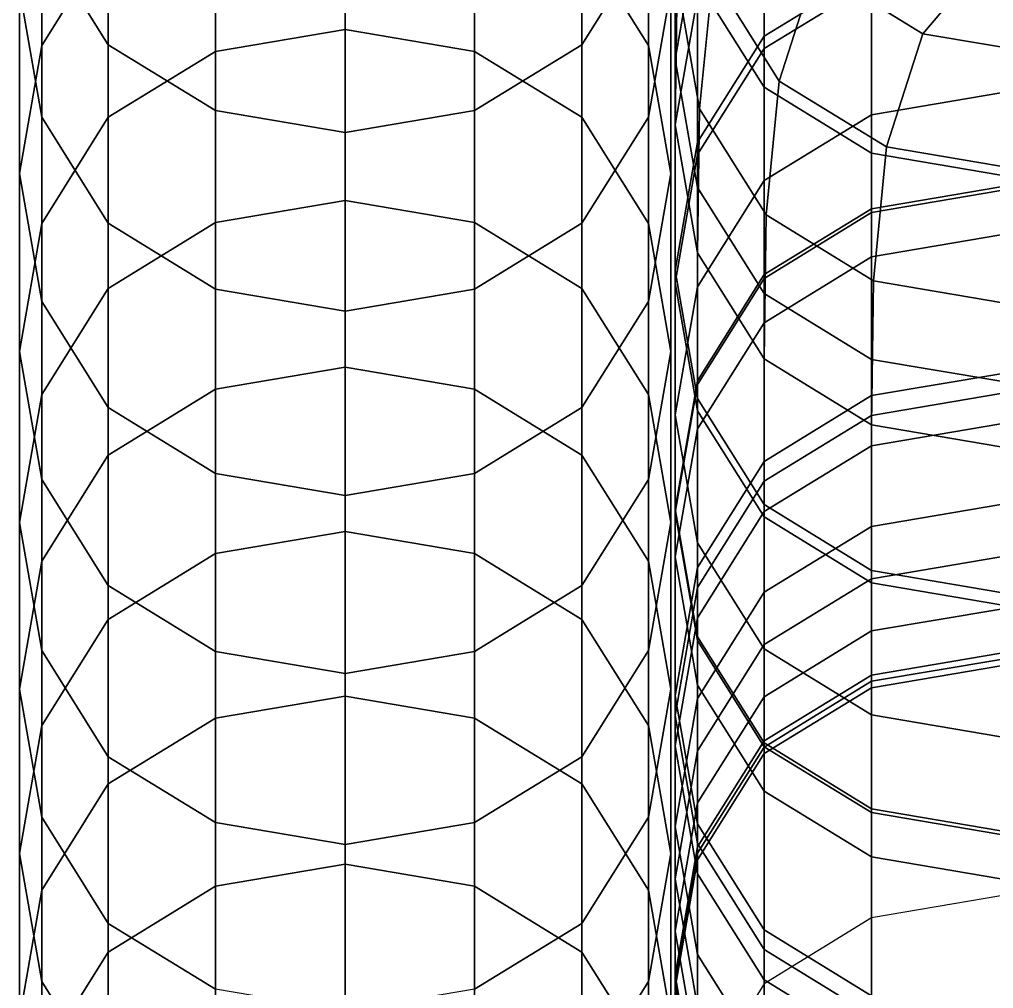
# Model space of a CAD drawing. Extents: x -7679 to 4110, y -17172 to 4838.
# Drawn here: x -7679 to -2666, y -9732 to -4746 of the extents above; entities that cross this region are included whole.
import ezdxf

# ---------------------------------------------------------------- set-up
doc = ezdxf.new("R2010")
doc.units = 0

msp = doc.modelspace()

# ---------------------------------------------------------------- linework, layer by layer
for points in [[(-4303.625977, -4950.585938, -120856.4375), (-4189.368652, -4291.636719, -120856.4375), (-4189.368652, -3230.113281, -118835.9375), (-4303.625977, -3889.0625, -118835.9375)], [(-4303.625977, -4950.585938, 114481.4375), (-4303.625977, -3889.0625, 112460.9375), (-4189.368652, -3230.113281, 112460.9375), (-4189.368652, -4291.636719, 114481.4375)], [(-7564.368164, -4878.550781, -226350), (-7221.594727, -4332.564453, -226350), (-7221.594727, -3384.322266, -224566.8125), (-7564.368164, -3930.308594, -224566.8125)], [(-4441.32373, -4878.550781, -226350), (-4441.32373, -3930.308594, -224566.8125), (-4784.09668, -3384.322266, -224566.8125), (-4784.09668, -4332.564453, -226350)], [(-3294.349609, -4556.175781, -122812.5), (-3294.349609, -3406.762207, -120856.4375), (-3846.595459, -3745.650146, -120856.4375), (-3846.595459, -4895.064453, -122812.5)], [(-3294.349609, -4556.175781, 116437.5), (-3846.595459, -4895.064453, 116437.5), (-3846.595459, -3745.650146, 114481.4375), (-3294.349609, -3406.762207, 114481.4375)], [(-7221.594727, -4875.248047, -222771.875), (-7564.368164, -4329.261719, -222771.875), (-7564.368164, -3515.785156, -220953.515625), (-7221.594727, -4061.771484, -220953.515625)], [(-4784.09668, -4875.248047, -222771.875), (-4784.09668, -4061.771484, -220953.515625), (-4441.32373, -3515.785156, -220953.515625), (-4441.32373, -4329.261719, -222771.875)], [(-3846.595459, -5093.998047, -118835.9375), (-4189.368652, -4548.011719, -118835.9375), (-4189.368652, -3638.832031, -116756.835938), (-3846.595459, -4184.818848, -116756.835938)], [(-3846.595459, -5093.998047, 112460.9375), (-3846.595459, -4184.818848, 110381.835938), (-4189.368652, -3638.832031, 110381.835938), (-4189.368652, -4548.011719, 112460.9375)], [(-7564.368164, -5248.206543, -224566.8125), (-7678.625977, -4589.257813, -224566.8125), (-7678.625977, -3670.3125, -222771.875), (-7564.368164, -4329.261719, -222771.875)], [(-4441.32373, -5248.207031, -224566.8125), (-4441.32373, -4329.261719, -222771.875), (-4327.066406, -3670.3125, -222771.875), (-4327.066406, -4589.257813, -224566.8125)], [(-4189.368652, -5441.050781, -122812.5), (-3846.595459, -4895.064453, -122812.5), (-3846.595459, -3745.650146, -120856.4375), (-4189.368652, -4291.636719, -120856.4375)], [(-4189.368652, -5441.050781, 116437.5), (-4189.368652, -4291.636719, 114481.4375), (-3846.595459, -3745.650146, 114481.4375), (-3846.595459, -4895.064453, 116437.5)], [(-3294.349609, -3743.67627, -144500), (-3294.349609, -4492.700195, -142462.890625), (-3846.595459, -4831.587891, -142462.890625), (-3846.595459, -4082.564453, -144500)], [(-4111.243652, -4516.761719, -148718.75), (-4225.500977, -3857.8125, -148718.75), (-4293.860352, -4546.289063, -146585.9375), (-4179.602539, -5205.238281, -146585.9375)], [(-6002.845703, -4796.729492, -228134.1875), (-6002.845703, -3880.713379, -226350), (-6669.349609, -3993.676025, -226350), (-6669.349609, -4909.691895, -228134.1875)], [(-5336.342773, -4909.691895, -228134.1875), (-5336.342773, -3993.676025, -226350), (-6002.845703, -3880.713379, -226350), (-6002.845703, -4796.729492, -228134.1875)], [(-4293.860352, -4546.289063, -146585.9375), (-4179.602539, -3887.339844, -146585.9375), (-4189.368652, -4628.550781, -144500), (-4303.625977, -5287.5, -144500)], [(-4189.368652, -5609.535156, -120856.4375), (-4303.625977, -4950.585938, -120856.4375), (-4303.625977, -3889.0625, -118835.9375), (-4189.368652, -4548.011719, -118835.9375)], [(-4189.368652, -5609.535156, 114481.4375), (-4189.368652, -4548.011719, 112460.9375), (-4303.625977, -3889.0625, 112460.9375), (-4303.625977, -4950.585938, 114481.4375)], [(-7678.625977, -5537.5, -226350), (-7564.368164, -4878.550781, -226350), (-7564.368164, -3930.308594, -224566.8125), (-7678.625977, -4589.257813, -224566.8125)], [(-4327.066406, -5537.5, -226350), (-4327.066406, -4589.257813, -224566.8125), (-4441.32373, -3930.308594, -224566.8125), (-4441.32373, -4878.550781, -226350)], [(-3582.923584, -4479.740234, -150898.4375), (-3925.696777, -3933.753662, -150898.4375), (-4111.243652, -4516.761719, -148718.75), (-3768.470703, -5062.748047, -148718.75)], [(-6669.349609, -4909.691895, -228134.1875), (-6669.349609, -3993.676025, -226350), (-7221.594727, -4332.564453, -226350), (-7221.594727, -5248.580078, -228134.1875)], [(-4784.09668, -5248.580078, -228134.1875), (-4784.09668, -4332.564453, -226350), (-5336.342773, -3993.676025, -226350), (-5336.342773, -4909.691895, -228134.1875)], [(-2669.349609, -4393.82373, -153125), (-3221.595215, -4054.935547, -153125), (-3582.923584, -4479.740234, -150898.4375), (-3030.677734, -4818.628418, -150898.4375)], [(-6669.349609, -5214.13623, -222771.875), (-7221.594727, -4875.248047, -222771.875), (-7221.594727, -4061.771484, -220953.515625), (-6669.349609, -4400.659668, -220953.515625)], [(-4784.09668, -4875.248047, -222771.875), (-5336.342773, -5214.13623, -222771.875), (-5336.342773, -4400.659668, -220953.515625), (-4784.09668, -4061.771484, -220953.515625)], [(-4189.368652, -4628.550781, -144500), (-3846.595459, -4082.564453, -144500), (-3846.595459, -4831.587891, -142462.890625), (-4189.368652, -5377.574219, -142462.890625)], [(-3294.349609, -5432.88623, -118835.9375), (-3846.595459, -5093.998047, -118835.9375), (-3846.595459, -4184.818848, -116756.835938), (-3294.349609, -4523.706543, -116756.835938)], [(-3294.349609, -5432.88623, 112460.9375), (-3294.349609, -4523.706543, 110381.835938), (-3846.595459, -4184.818848, 110381.835938), (-3846.595459, -5093.998047, 112460.9375)], [(-4303.625977, -6100, -122812.5), (-4189.368652, -5441.050781, -122812.5), (-4189.368652, -4291.636719, -120856.4375), (-4303.625977, -4950.585938, -120856.4375)], [(-4303.625977, -6100, 116437.5), (-4303.625977, -4950.585938, 114481.4375), (-4189.368652, -4291.636719, 114481.4375), (-4189.368652, -5441.050781, 116437.5)], [(-7221.594727, -5794.193359, -224566.8125), (-7564.368164, -5248.206543, -224566.8125), (-7564.368164, -4329.261719, -222771.875), (-7221.594727, -4875.248047, -222771.875)], [(-7564.368164, -5794.566406, -228134.1875), (-7221.594727, -5248.580078, -228134.1875), (-7221.594727, -4332.564453, -226350), (-7564.368164, -4878.550781, -226350)], [(-4784.09668, -5794.193359, -224566.8125), (-4784.09668, -4875.248047, -222771.875), (-4441.32373, -4329.261719, -222771.875), (-4441.32373, -5248.207031, -224566.8125)], [(-4441.32373, -5794.566406, -228134.1875), (-4441.32373, -4878.550781, -226350), (-4784.09668, -4332.564453, -226350), (-4784.09668, -5248.580078, -228134.1875)], [(-6002.845703, -5327.098633, -222771.875), (-6669.349609, -5214.13623, -222771.875), (-6669.349609, -4400.659668, -220953.515625), (-6002.845703, -4513.62207, -220953.515625)], [(-5336.342773, -5214.13623, -222771.875), (-6002.845703, -5327.098633, -222771.875), (-6002.845703, -4513.62207, -220953.515625), (-5336.342773, -4400.659668, -220953.515625)], [(-2627.846436, -4379.737305, -142462.890625), (-2627.846436, -5122.900879, -140484.375), (-3294.349609, -5235.86377, -140484.375), (-3294.349609, -4492.700195, -142462.890625)], [(-2002.846191, -4506.786133, -153125), (-2669.349609, -4393.82373, -153125), (-3030.677734, -4818.628418, -150898.4375), (-2364.174316, -4931.59082, -150898.4375)], [(-2627.846436, -5606.299316, -124700.1875), (-2627.846436, -4443.213379, -122812.5), (-3294.349609, -4556.175781, -122812.5), (-3294.349609, -5719.261719, -124700.1875)], [(-2627.846436, -5625.830566, 118327.148438), (-3294.349609, -5738.793457, 118327.148438), (-3294.349609, -4556.175781, 116437.5), (-2627.846436, -4443.213379, 116437.5)], [(-3294.349609, -4492.700195, -142462.890625), (-3294.349609, -5235.86377, -140484.375), (-3846.595459, -5574.751953, -140484.375), (-3846.595459, -4831.587891, -142462.890625)], [(-3030.677734, -4818.628418, -150898.4375), (-3582.923584, -4479.740234, -150898.4375), (-3768.470703, -5062.748047, -148718.75), (-3216.224854, -5401.63623, -148718.75)], [(-4179.602539, -5205.238281, -146585.9375), (-4293.860352, -4546.289063, -146585.9375), (-4303.625977, -5287.5, -144500), (-4189.368652, -5946.449219, -144500)], [(-3846.595459, -6155.521484, -120856.4375), (-4189.368652, -5609.535156, -120856.4375), (-4189.368652, -4548.011719, -118835.9375), (-3846.595459, -5093.998047, -118835.9375)], [(-3846.595459, -6155.521484, 114481.4375), (-3846.595459, -5093.998047, 112460.9375), (-4189.368652, -4548.011719, 112460.9375), (-4189.368652, -5609.535156, 114481.4375)], [(-3768.470703, -5062.748047, -148718.75), (-4111.243652, -4516.761719, -148718.75), (-4179.602539, -5205.238281, -146585.9375), (-3836.82959, -5751.224609, -146585.9375)], [(-3294.349609, -5719.261719, -124700.1875), (-3294.349609, -4556.175781, -122812.5), (-3846.595459, -4895.064453, -122812.5), (-3846.595459, -6058.150391, -124700.1875)], [(-3294.349609, -5738.793457, 118327.148438), (-3846.595459, -6077.681641, 118327.148438), (-3846.595459, -4895.064453, 116437.5), (-3294.349609, -4556.175781, 116437.5)], [(-2627.846436, -5545.849121, -118835.9375), (-3294.349609, -5432.88623, -118835.9375), (-3294.349609, -4523.706543, -116756.835938), (-2627.846436, -4636.668945, -116756.835938)], [(-2627.846436, -5545.849121, 112460.9375), (-2627.846436, -4636.668945, 110381.835938), (-3294.349609, -4523.706543, 110381.835938), (-3294.349609, -5432.88623, 112460.9375)], [(-7564.368164, -6196.44873, -226350), (-7678.625977, -5537.5, -226350), (-7678.625977, -4589.257813, -224566.8125), (-7564.368164, -5248.206543, -224566.8125)], [(-4441.32373, -6196.44873, -226350), (-4441.32373, -5248.207031, -224566.8125), (-4327.066406, -4589.257813, -224566.8125), (-4327.066406, -5537.5, -226350)], [(-4303.625977, -5287.5, -144500), (-4189.368652, -4628.550781, -144500), (-4189.368652, -5377.574219, -142462.890625), (-4303.625977, -6036.523438, -142462.890625)], [(-6002.845703, -5677.588867, -229935.9375), (-6002.845703, -4796.729492, -228134.1875), (-6669.349609, -4909.691895, -228134.1875), (-6669.349609, -5790.551758, -229935.9375)], [(-5336.342773, -5790.551758, -229935.9375), (-5336.342773, -4909.691895, -228134.1875), (-6002.845703, -4796.729492, -228134.1875), (-6002.845703, -5677.588867, -229935.9375)], [(-4189.368652, -5377.574219, -142462.890625), (-3846.595459, -4831.587891, -142462.890625), (-3846.595459, -5574.751953, -140484.375), (-4189.368652, -6120.738281, -140484.375)], [(-2364.174316, -4931.59082, -150898.4375), (-3030.677734, -4818.628418, -150898.4375), (-3216.224854, -5401.63623, -148718.75), (-2549.721191, -5514.598633, -148718.75)], [(-7678.625977, -6453.515625, -228134.1875), (-7564.368164, -5794.566406, -228134.1875), (-7564.368164, -4878.550781, -226350), (-7678.625977, -5537.5, -226350)], [(-6669.349609, -6133.081543, -224566.8125), (-7221.594727, -5794.193359, -224566.8125), (-7221.594727, -4875.248047, -222771.875), (-6669.349609, -5214.13623, -222771.875)], [(-6669.349609, -5790.551758, -229935.9375), (-6669.349609, -4909.691895, -228134.1875), (-7221.594727, -5248.580078, -228134.1875), (-7221.594727, -6129.439941, -229935.9375)], [(-4784.09668, -5794.193359, -224566.8125), (-5336.342773, -6133.081543, -224566.8125), (-5336.342773, -5214.13623, -222771.875), (-4784.09668, -4875.248047, -222771.875)], [(-4784.09668, -6129.439941, -229935.9375), (-4784.09668, -5248.580078, -228134.1875), (-5336.342773, -4909.691895, -228134.1875), (-5336.342773, -5790.551758, -229935.9375)], [(-4327.066406, -6453.515625, -228134.1875), (-4327.066406, -5537.5, -226350), (-4441.32373, -4878.550781, -226350), (-4441.32373, -5794.566406, -228134.1875)], [(-4189.368652, -6604.136719, -124700.1875), (-3846.595459, -6058.150391, -124700.1875), (-3846.595459, -4895.064453, -122812.5), (-4189.368652, -5441.050781, -122812.5)], [(-4189.368652, -6623.667969, 118327.148438), (-4189.368652, -5441.050781, 116437.5), (-3846.595459, -4895.064453, 116437.5), (-3846.595459, -6077.681641, 118327.148438)], [(-4189.368652, -6758.94873, -122812.5), (-4303.625977, -6100, -122812.5), (-4303.625977, -4950.585938, -120856.4375), (-4189.368652, -5609.535156, -120856.4375)], [(-4189.368652, -6758.94873, 116437.5), (-4189.368652, -5609.535156, 114481.4375), (-4303.625977, -4950.585938, 114481.4375), (-4303.625977, -6100, 116437.5)], [(-3294.349609, -6494.409668, -120856.4375), (-3846.595459, -6155.521484, -120856.4375), (-3846.595459, -5093.998047, -118835.9375), (-3294.349609, -5432.88623, -118835.9375)], [(-3294.349609, -6494.409668, 114481.4375), (-3294.349609, -5432.88623, 112460.9375), (-3846.595459, -5093.998047, 112460.9375), (-3846.595459, -6155.521484, 114481.4375)], [(-3216.224854, -5401.63623, -148718.75), (-3768.470703, -5062.748047, -148718.75), (-3836.82959, -5751.224609, -146585.9375), (-3284.583984, -6090.112793, -146585.9375)], [(-2627.846436, -5122.900879, -140484.375), (-2627.846436, -5854.34668, -138576.171875), (-3294.349609, -5967.309082, -138576.171875), (-3294.349609, -5235.86377, -140484.375)], [(-3836.82959, -5751.224609, -146585.9375), (-4179.602539, -5205.238281, -146585.9375), (-4189.368652, -5946.449219, -144500), (-3846.595459, -6492.435547, -144500)], [(-7221.594727, -6742.435547, -226350), (-7564.368164, -6196.44873, -226350), (-7564.368164, -5248.206543, -224566.8125), (-7221.594727, -5794.193359, -224566.8125)], [(-7564.368164, -6675.42627, -229935.9375), (-7221.594727, -6129.439941, -229935.9375), (-7221.594727, -5248.580078, -228134.1875), (-7564.368164, -5794.566406, -228134.1875)], [(-6002.845703, -6246.043945, -224566.8125), (-6669.349609, -6133.081543, -224566.8125), (-6669.349609, -5214.13623, -222771.875), (-6002.845703, -5327.098633, -222771.875)], [(-5336.342773, -6133.081543, -224566.8125), (-6002.845703, -6246.043945, -224566.8125), (-6002.845703, -5327.098633, -222771.875), (-5336.342773, -5214.13623, -222771.875)], [(-4784.09668, -6742.435547, -226350), (-4784.09668, -5794.193359, -224566.8125), (-4441.32373, -5248.207031, -224566.8125), (-4441.32373, -6196.44873, -226350)], [(-4441.32373, -6675.42627, -229935.9375), (-4441.32373, -5794.566406, -228134.1875), (-4784.09668, -5248.580078, -228134.1875), (-4784.09668, -6129.439941, -229935.9375)], [(-3294.349609, -5235.86377, -140484.375), (-3294.349609, -5967.309082, -138576.171875), (-3846.595459, -6306.197266, -138576.171875), (-3846.595459, -5574.751953, -140484.375)], [(-4189.368652, -5946.449219, -144500), (-4303.625977, -5287.5, -144500), (-4303.625977, -6036.523438, -142462.890625), (-4189.368652, -6695.472656, -142462.890625)], [(-4303.625977, -6036.523438, -142462.890625), (-4189.368652, -5377.574219, -142462.890625), (-4189.368652, -6120.738281, -140484.375), (-4303.625977, -6779.6875, -140484.375)], [(-2549.721191, -5514.598633, -148718.75), (-3216.224854, -5401.63623, -148718.75), (-3284.583984, -6090.112793, -146585.9375), (-2618.080566, -6203.075684, -146585.9375)], [(-4303.625977, -7263.085938, -124700.1875), (-4189.368652, -6604.136719, -124700.1875), (-4189.368652, -5441.050781, -122812.5), (-4303.625977, -6100, -122812.5)], [(-4303.625977, -7282.617188, 118327.148438), (-4303.625977, -6100, 116437.5), (-4189.368652, -5441.050781, 116437.5), (-4189.368652, -6623.667969, 118327.148438)], [(-2627.846436, -6607.372559, -120856.4375), (-3294.349609, -6494.409668, -120856.4375), (-3294.349609, -5432.88623, -118835.9375), (-2627.846436, -5545.849121, -118835.9375)], [(-2627.846436, -6607.372559, 114481.4375), (-2627.846436, -5545.849121, 112460.9375), (-3294.349609, -5432.88623, 112460.9375), (-3294.349609, -6494.409668, 114481.4375)], [(-7564.368164, -7112.464844, -228134.1875), (-7678.625977, -6453.515625, -228134.1875), (-7678.625977, -5537.5, -226350), (-7564.368164, -6196.44873, -226350)], [(-4441.32373, -7112.464844, -228134.1875), (-4441.32373, -6196.44873, -226350), (-4327.066406, -5537.5, -226350), (-4327.066406, -6453.515625, -228134.1875)], [(-4189.368652, -6120.738281, -140484.375), (-3846.595459, -5574.751953, -140484.375), (-3846.595459, -6306.197266, -138576.171875), (-4189.368652, -6852.183594, -138576.171875)], [(-3846.595459, -7304.935547, -122812.5), (-4189.368652, -6758.94873, -122812.5), (-4189.368652, -5609.535156, -120856.4375), (-3846.595459, -6155.521484, -120856.4375)], [(-3846.595459, -7304.935547, 116437.5), (-3846.595459, -6155.521484, 114481.4375), (-4189.368652, -5609.535156, 114481.4375), (-4189.368652, -6758.94873, 116437.5)], [(-2627.846436, -6669.775391, -126523.4375), (-2627.846436, -5606.299316, -124700.1875), (-3294.349609, -5719.261719, -124700.1875), (-3294.349609, -6782.738281, -126523.4375)], [(-2627.846436, -6826.026367, 120164.0625), (-3294.349609, -6938.989258, 120164.0625), (-3294.349609, -5738.793457, 118327.148438), (-2627.846436, -5625.830566, 118327.148438)], [(-6002.845703, -6535.010742, -231772.84375), (-6002.845703, -5677.588867, -229935.9375), (-6669.349609, -5790.551758, -229935.9375), (-6669.349609, -6647.973633, -231772.84375)], [(-5336.342773, -6647.973633, -231772.84375), (-5336.342773, -5790.551758, -229935.9375), (-6002.845703, -5677.588867, -229935.9375), (-6002.845703, -6535.010742, -231772.84375)], [(-3294.349609, -6782.738281, -126523.4375), (-3294.349609, -5719.261719, -124700.1875), (-3846.595459, -6058.150391, -124700.1875), (-3846.595459, -7121.626465, -126523.4375)], [(-3294.349609, -6938.989258, 120164.0625), (-3846.595459, -7277.876953, 120164.0625), (-3846.595459, -6077.681641, 118327.148438), (-3294.349609, -5738.793457, 118327.148438)], [(-3284.583984, -6090.112793, -146585.9375), (-3836.82959, -5751.224609, -146585.9375), (-3846.595459, -6492.435547, -144500), (-3294.349609, -6831.32373, -144500)], [(-7678.625977, -7334.375, -229935.9375), (-7564.368164, -6675.42627, -229935.9375), (-7564.368164, -5794.566406, -228134.1875), (-7678.625977, -6453.515625, -228134.1875)], [(-6669.349609, -6647.973633, -231772.84375), (-6669.349609, -5790.551758, -229935.9375), (-7221.594727, -6129.439941, -229935.9375), (-7221.594727, -6986.861328, -231772.84375)], [(-6669.349609, -7081.323242, -226350), (-7221.594727, -6742.435547, -226350), (-7221.594727, -5794.193359, -224566.8125), (-6669.349609, -6133.081543, -224566.8125)], [(-4784.09668, -6986.861328, -231772.84375), (-4784.09668, -6129.439941, -229935.9375), (-5336.342773, -5790.551758, -229935.9375), (-5336.342773, -6647.973633, -231772.84375)], [(-4784.09668, -6742.435547, -226350), (-5336.342773, -7081.323242, -226350), (-5336.342773, -6133.081543, -224566.8125), (-4784.09668, -5794.193359, -224566.8125)], [(-4327.066406, -7334.375, -229935.9375), (-4327.066406, -6453.515625, -228134.1875), (-4441.32373, -5794.566406, -228134.1875), (-4441.32373, -6675.42627, -229935.9375)], [(-2627.846436, -5854.34668, -138576.171875), (-2627.846436, -6568.213867, -136750), (-3294.349609, -6681.176758, -136750), (-3294.349609, -5967.309082, -138576.171875)], [(-3846.595459, -6492.435547, -144500), (-4189.368652, -5946.449219, -144500), (-4189.368652, -6695.472656, -142462.890625), (-3846.595459, -7241.459473, -142462.890625)], [(-3294.349609, -5967.309082, -138576.171875), (-3294.349609, -6681.176758, -136750), (-3846.595459, -7020.064453, -136750), (-3846.595459, -6306.197266, -138576.171875)], [(-4189.368652, -6695.472656, -142462.890625), (-4303.625977, -6036.523438, -142462.890625), (-4303.625977, -6779.6875, -140484.375), (-4189.368652, -7438.636719, -140484.375)], [(-4189.368652, -7667.613281, -126523.4375), (-3846.595459, -7121.626465, -126523.4375), (-3846.595459, -6058.150391, -124700.1875), (-4189.368652, -6604.136719, -124700.1875)], [(-4189.368652, -7922.034668, -124700.1875), (-4303.625977, -7263.085938, -124700.1875), (-4303.625977, -6100, -122812.5), (-4189.368652, -6758.94873, -122812.5)], [(-4189.368652, -7941.566406, 118327.148438), (-4189.368652, -6758.94873, 116437.5), (-4303.625977, -6100, 116437.5), (-4303.625977, -7282.617188, 118327.148438)], [(-4189.368652, -7823.863281, 120164.0625), (-4189.368652, -6623.667969, 118327.148438), (-3846.595459, -6077.681641, 118327.148438), (-3846.595459, -7277.876953, 120164.0625)], [(-2618.080566, -6203.075684, -146585.9375), (-3284.583984, -6090.112793, -146585.9375), (-3294.349609, -6831.32373, -144500), (-2627.846436, -6944.286621, -144500)], [(-7564.368164, -7532.847656, -231772.84375), (-7221.594727, -6986.861328, -231772.84375), (-7221.594727, -6129.439941, -229935.9375), (-7564.368164, -6675.42627, -229935.9375)], [(-6002.845703, -7194.286133, -226350), (-6669.349609, -7081.323242, -226350), (-6669.349609, -6133.081543, -224566.8125), (-6002.845703, -6246.043945, -224566.8125)], [(-5336.342773, -7081.323242, -226350), (-6002.845703, -7194.286133, -226350), (-6002.845703, -6246.043945, -224566.8125), (-5336.342773, -6133.081543, -224566.8125)], [(-4441.32373, -7532.847656, -231772.84375), (-4441.32373, -6675.42627, -229935.9375), (-4784.09668, -6129.439941, -229935.9375), (-4784.09668, -6986.861328, -231772.84375)], [(-4303.625977, -6779.6875, -140484.375), (-4189.368652, -6120.738281, -140484.375), (-4189.368652, -6852.183594, -138576.171875), (-4303.625977, -7511.132813, -138576.171875)], [(-3294.349609, -7643.824219, -122812.5), (-3846.595459, -7304.935547, -122812.5), (-3846.595459, -6155.521484, -120856.4375), (-3294.349609, -6494.409668, -120856.4375)], [(-3294.349609, -7643.824219, 116437.5), (-3294.349609, -6494.409668, 114481.4375), (-3846.595459, -6155.521484, 114481.4375), (-3846.595459, -7304.935547, 116437.5)], [(-7221.594727, -7658.450684, -228134.1875), (-7564.368164, -7112.464844, -228134.1875), (-7564.368164, -6196.44873, -226350), (-7221.594727, -6742.435547, -226350)], [(-4784.09668, -7658.450684, -228134.1875), (-4784.09668, -6742.435547, -226350), (-4441.32373, -6196.44873, -226350), (-4441.32373, -7112.464844, -228134.1875)], [(-4189.368652, -6852.183594, -138576.171875), (-3846.595459, -6306.197266, -138576.171875), (-3846.595459, -7020.064453, -136750), (-4189.368652, -7566.05127, -136750)], [(-7564.368164, -7993.324219, -229935.9375), (-7678.625977, -7334.375, -229935.9375), (-7678.625977, -6453.515625, -228134.1875), (-7564.368164, -7112.464844, -228134.1875)], [(-4441.32373, -7993.324219, -229935.9375), (-4441.32373, -7112.464844, -228134.1875), (-4327.066406, -6453.515625, -228134.1875), (-4327.066406, -7334.375, -229935.9375)], [(-3294.349609, -6831.32373, -144500), (-3846.595459, -6492.435547, -144500), (-3846.595459, -7241.459473, -142462.890625), (-3294.349609, -7580.347656, -142462.890625)], [(-2627.846436, -7756.787109, -122812.5), (-3294.349609, -7643.824219, -122812.5), (-3294.349609, -6494.409668, -120856.4375), (-2627.846436, -6607.372559, -120856.4375)], [(-2627.846436, -7756.787109, 116437.5), (-2627.846436, -6607.372559, 114481.4375), (-3294.349609, -6494.409668, 114481.4375), (-3294.349609, -7643.824219, 116437.5)], [(-6002.845703, -7380.713379, -233662.5), (-6002.845703, -6535.010742, -231772.84375), (-6669.349609, -6647.973633, -231772.84375), (-6669.349609, -7493.67627, -233662.5)], [(-5336.342773, -7493.67627, -233662.5), (-5336.342773, -6647.973633, -231772.84375), (-6002.845703, -6535.010742, -231772.84375), (-6002.845703, -7380.713379, -233662.5)], [(-4303.625977, -8326.5625, -126523.4375), (-4189.368652, -7667.613281, -126523.4375), (-4189.368652, -6604.136719, -124700.1875), (-4303.625977, -7263.085938, -124700.1875)], [(-2627.846436, -6568.213867, -136750), (-2627.846436, -7241.06543, -135009.78125), (-3294.349609, -7354.02832, -135009.78125), (-3294.349609, -6681.176758, -136750)], [(-6669.349609, -7493.67627, -233662.5), (-6669.349609, -6647.973633, -231772.84375), (-7221.594727, -6986.861328, -231772.84375), (-7221.594727, -7832.564941, -233662.5)], [(-4784.09668, -7832.564941, -233662.5), (-4784.09668, -6986.861328, -231772.84375), (-5336.342773, -6647.973633, -231772.84375), (-5336.342773, -7493.67627, -233662.5)], [(-4303.625977, -8482.8125, 120164.0625), (-4303.625977, -7282.617188, 118327.148438), (-4189.368652, -6623.667969, 118327.148438), (-4189.368652, -7823.863281, 120164.0625)], [(-7678.625977, -8191.796875, -231772.84375), (-7564.368164, -7532.847656, -231772.84375), (-7564.368164, -6675.42627, -229935.9375), (-7678.625977, -7334.375, -229935.9375)], [(-4327.066406, -8191.796875, -231772.84375), (-4327.066406, -7334.375, -229935.9375), (-4441.32373, -6675.42627, -229935.9375), (-4441.32373, -7532.847656, -231772.84375)], [(-3846.595459, -7241.459473, -142462.890625), (-4189.368652, -6695.472656, -142462.890625), (-4189.368652, -7438.636719, -140484.375), (-3846.595459, -7984.623047, -140484.375)], [(-3294.349609, -6681.176758, -136750), (-3294.349609, -7354.02832, -135009.78125), (-3846.595459, -7692.916016, -135009.78125), (-3846.595459, -7020.064453, -136750)], [(-2627.846436, -7510.595703, -128288.085938), (-2627.846436, -6669.775391, -126523.4375), (-3294.349609, -6782.738281, -126523.4375), (-3294.349609, -7623.558594, -128288.085938)], [(-6669.349609, -7997.339355, -228134.1875), (-7221.594727, -7658.450684, -228134.1875), (-7221.594727, -6742.435547, -226350), (-6669.349609, -7081.323242, -226350)], [(-4784.09668, -7658.450684, -228134.1875), (-5336.342773, -7997.339355, -228134.1875), (-5336.342773, -7081.323242, -226350), (-4784.09668, -6742.435547, -226350)], [(-3846.595459, -8468.021484, -124700.1875), (-4189.368652, -7922.034668, -124700.1875), (-4189.368652, -6758.94873, -122812.5), (-3846.595459, -7304.935547, -122812.5)], [(-3846.595459, -8487.552734, 118327.148438), (-3846.595459, -7304.935547, 116437.5), (-4189.368652, -6758.94873, 116437.5), (-4189.368652, -7941.566406, 118327.148438)], [(-4189.368652, -7438.636719, -140484.375), (-4303.625977, -6779.6875, -140484.375), (-4303.625977, -7511.132813, -138576.171875), (-4189.368652, -8170.082031, -138576.171875)], [(-3294.349609, -7623.558594, -128288.085938), (-3294.349609, -6782.738281, -126523.4375), (-3846.595459, -7121.626465, -126523.4375), (-3846.595459, -7962.446777, -128288.085938)], [(-4303.625977, -7511.132813, -138576.171875), (-4189.368652, -6852.183594, -138576.171875), (-4189.368652, -7566.05127, -136750), (-4303.625977, -8225, -136750)], [(-2627.846436, -8037.94043, 121965.820313), (-3294.349609, -8150.902344, 121965.820313), (-3294.349609, -6938.989258, 120164.0625), (-2627.846436, -6826.026367, 120164.0625)], [(-2627.846436, -6944.286621, -144500), (-3294.349609, -6831.32373, -144500), (-3294.349609, -7580.347656, -142462.890625), (-2627.846436, -7693.30957, -142462.890625)], [(-3294.349609, -8150.902344, 121965.820313), (-3846.595459, -8489.791016, 121965.820313), (-3846.595459, -7277.876953, 120164.0625), (-3294.349609, -6938.989258, 120164.0625)], [(-7564.368164, -8378.550781, -233662.5), (-7221.594727, -7832.564941, -233662.5), (-7221.594727, -6986.861328, -231772.84375), (-7564.368164, -7532.847656, -231772.84375)], [(-4441.32373, -8378.550781, -233662.5), (-4441.32373, -7532.847656, -231772.84375), (-4784.09668, -6986.861328, -231772.84375), (-4784.09668, -7832.564941, -233662.5)], [(-4189.368652, -7566.05127, -136750), (-3846.595459, -7020.064453, -136750), (-3846.595459, -7692.916016, -135009.78125), (-4189.368652, -8238.902344, -135009.78125)], [(-7221.594727, -8539.310547, -229935.9375), (-7564.368164, -7993.324219, -229935.9375), (-7564.368164, -7112.464844, -228134.1875), (-7221.594727, -7658.450684, -228134.1875)], [(-6002.845703, -8110.301758, -228134.1875), (-6669.349609, -7997.339355, -228134.1875), (-6669.349609, -7081.323242, -226350), (-6002.845703, -7194.286133, -226350)], [(-5336.342773, -7997.339355, -228134.1875), (-6002.845703, -8110.301758, -228134.1875), (-6002.845703, -7194.286133, -226350), (-5336.342773, -7081.323242, -226350)], [(-4784.09668, -8539.310547, -229935.9375), (-4784.09668, -7658.450684, -228134.1875), (-4441.32373, -7112.464844, -228134.1875), (-4441.32373, -7993.324219, -229935.9375)], [(-4189.368652, -8508.433594, -128288.085938), (-3846.595459, -7962.446777, -128288.085938), (-3846.595459, -7121.626465, -126523.4375), (-4189.368652, -7667.613281, -126523.4375)], [(-4189.368652, -8985.511719, -126523.4375), (-4303.625977, -8326.5625, -126523.4375), (-4303.625977, -7263.085938, -124700.1875), (-4189.368652, -7922.034668, -124700.1875)], [(-3294.349609, -7580.347656, -142462.890625), (-3846.595459, -7241.459473, -142462.890625), (-3846.595459, -7984.623047, -140484.375), (-3294.349609, -8323.510742, -140484.375)], [(-2627.846436, -7241.06543, -135009.78125), (-2627.846436, -7779.150879, -133328.125), (-3294.349609, -7892.11377, -133328.125), (-3294.349609, -7354.02832, -135009.78125)], [(-4189.368652, -9141.761719, 120164.0625), (-4189.368652, -7941.566406, 118327.148438), (-4303.625977, -7282.617188, 118327.148438), (-4303.625977, -8482.8125, 120164.0625)], [(-4189.368652, -9035.777344, 121965.820313), (-4189.368652, -7823.863281, 120164.0625), (-3846.595459, -7277.876953, 120164.0625), (-3846.595459, -8489.791016, 121965.820313)], [(-3294.349609, -8806.910156, -124700.1875), (-3846.595459, -8468.021484, -124700.1875), (-3846.595459, -7304.935547, -122812.5), (-3294.349609, -7643.824219, -122812.5)], [(-3294.349609, -8826.441406, 118327.148438), (-3294.349609, -7643.824219, 116437.5), (-3846.595459, -7304.935547, 116437.5), (-3846.595459, -8487.552734, 118327.148438)], [(-7564.368164, -8850.746094, -231772.84375), (-7678.625977, -8191.796875, -231772.84375), (-7678.625977, -7334.375, -229935.9375), (-7564.368164, -7993.324219, -229935.9375)], [(-4441.32373, -8850.746094, -231772.84375), (-4441.32373, -7993.324219, -229935.9375), (-4327.066406, -7334.375, -229935.9375), (-4327.066406, -8191.796875, -231772.84375)], [(-3294.349609, -7354.02832, -135009.78125), (-3294.349609, -7892.11377, -133328.125), (-3846.595459, -8231.001953, -133328.125), (-3846.595459, -7692.916016, -135009.78125)], [(-6002.845703, -8227.515625, -235610.6875), (-6002.845703, -7380.713379, -233662.5), (-6669.349609, -7493.67627, -233662.5), (-6669.349609, -8340.461914, -235610.59375)], [(-5336.342773, -8340.461914, -235610.59375), (-5336.342773, -7493.67627, -233662.5), (-6002.845703, -7380.713379, -233662.5), (-6002.845703, -8227.515625, -235610.6875)], [(-3846.595459, -7984.623047, -140484.375), (-4189.368652, -7438.636719, -140484.375), (-4189.368652, -8170.082031, -138576.171875), (-3846.595459, -8716.068359, -138576.171875)], [(-6669.349609, -8340.461914, -235610.59375), (-6669.349609, -7493.67627, -233662.5), (-7221.594727, -7832.564941, -233662.5), (-7221.594727, -8679.302734, -235610.3125)], [(-4784.09668, -8679.302734, -235610.3125), (-4784.09668, -7832.564941, -233662.5), (-5336.342773, -7493.67627, -233662.5), (-5336.342773, -8340.461914, -235610.59375)], [(-4189.368652, -8170.082031, -138576.171875), (-4303.625977, -7511.132813, -138576.171875), (-4303.625977, -8225, -136750), (-4189.368652, -8883.949219, -136750)], [(-2627.846436, -8005.712891, -130000), (-2627.846436, -7510.595703, -128288.085938), (-3294.349609, -7623.558594, -128288.085938), (-3294.349609, -8118.675781, -130000)], [(-7678.625977, -9037.5, -233662.5), (-7564.368164, -8378.550781, -233662.5), (-7564.368164, -7532.847656, -231772.84375), (-7678.625977, -8191.796875, -231772.84375)], [(-4327.066406, -9037.5, -233662.5), (-4327.066406, -8191.796875, -231772.84375), (-4441.32373, -7532.847656, -231772.84375), (-4441.32373, -8378.550781, -233662.5)], [(-4303.625977, -8225, -136750), (-4189.368652, -7566.05127, -136750), (-4189.368652, -8238.902344, -135009.78125), (-4303.625977, -8897.851563, -135009.78125)], [(-2627.846436, -7693.30957, -142462.890625), (-3294.349609, -7580.347656, -142462.890625), (-3294.349609, -8323.510742, -140484.375), (-2627.846436, -8436.473633, -140484.375)], [(-6669.349609, -8878.198242, -229935.9375), (-7221.594727, -8539.310547, -229935.9375), (-7221.594727, -7658.450684, -228134.1875), (-6669.349609, -7997.339355, -228134.1875)], [(-4784.09668, -8539.310547, -229935.9375), (-5336.342773, -8878.198242, -229935.9375), (-5336.342773, -7997.339355, -228134.1875), (-4784.09668, -7658.450684, -228134.1875)], [(-4303.625977, -9167.382813, -128288.085938), (-4189.368652, -8508.433594, -128288.085938), (-4189.368652, -7667.613281, -126523.4375), (-4303.625977, -8326.5625, -126523.4375)], [(-3294.349609, -8118.675781, -130000), (-3294.349609, -7623.558594, -128288.085938), (-3846.595459, -7962.446777, -128288.085938), (-3846.595459, -8457.564453, -130000)], [(-2627.846436, -8919.87207, -124700.1875), (-3294.349609, -8806.910156, -124700.1875), (-3294.349609, -7643.824219, -122812.5), (-2627.846436, -7756.787109, -122812.5)], [(-2627.846436, -8939.404297, 118327.148438), (-2627.846436, -7756.787109, 116437.5), (-3294.349609, -7643.824219, 116437.5), (-3294.349609, -8826.441406, 118327.148438)], [(-4189.368652, -8238.902344, -135009.78125), (-3846.595459, -7692.916016, -135009.78125), (-3846.595459, -8231.001953, -133328.125), (-4189.368652, -8776.988281, -133328.125)], [(-2627.846436, -7779.150879, -133328.125), (-2627.846436, -8071.143555, -131669.921875), (-3294.349609, -8184.105469, -131669.921875), (-3294.349609, -7892.11377, -133328.125)], [(-7564.368164, -9225.211914, -235609.84375), (-7221.594727, -8679.302734, -235610.3125), (-7221.594727, -7832.564941, -233662.5), (-7564.368164, -8378.550781, -233662.5)], [(-4441.32373, -9225.210938, -235609.84375), (-4441.32373, -8378.550781, -233662.5), (-4784.09668, -7832.564941, -233662.5), (-4784.09668, -8679.302734, -235610.3125)], [(-4303.625977, -9694.726563, 121965.820313), (-4303.625977, -8482.8125, 120164.0625), (-4189.368652, -7823.863281, 120164.0625), (-4189.368652, -9035.777344, 121965.820313)], [(-3294.349609, -7892.11377, -133328.125), (-3294.349609, -8184.105469, -131669.921875), (-3846.595459, -8522.993164, -131669.921875), (-3846.595459, -8231.001953, -133328.125)], [(-3846.595459, -9531.498047, -126523.4375), (-4189.368652, -8985.511719, -126523.4375), (-4189.368652, -7922.034668, -124700.1875), (-3846.595459, -8468.021484, -124700.1875)], [(-3846.595459, -9687.748047, 120164.0625), (-3846.595459, -8487.552734, 118327.148438), (-4189.368652, -7941.566406, 118327.148438), (-4189.368652, -9141.761719, 120164.0625)], [(-4189.368652, -9003.550781, -130000), (-3846.595459, -8457.564453, -130000), (-3846.595459, -7962.446777, -128288.085938), (-4189.368652, -8508.433594, -128288.085938)], [(-7221.594727, -9396.731445, -231772.84375), (-7564.368164, -8850.746094, -231772.84375), (-7564.368164, -7993.324219, -229935.9375), (-7221.594727, -8539.310547, -229935.9375)], [(-6002.845703, -8991.161133, -229935.9375), (-6669.349609, -8878.198242, -229935.9375), (-6669.349609, -7997.339355, -228134.1875), (-6002.845703, -8110.301758, -228134.1875)], [(-5336.342773, -8878.198242, -229935.9375), (-6002.845703, -8991.161133, -229935.9375), (-6002.845703, -8110.301758, -228134.1875), (-5336.342773, -7997.339355, -228134.1875)], [(-4784.09668, -9396.731445, -231772.84375), (-4784.09668, -8539.310547, -229935.9375), (-4441.32373, -7993.324219, -229935.9375), (-4441.32373, -8850.746094, -231772.84375)], [(-3294.349609, -8323.510742, -140484.375), (-3846.595459, -7984.623047, -140484.375), (-3846.595459, -8716.068359, -138576.171875), (-3294.349609, -9054.957031, -138576.171875)], [(-2627.846436, -8071.143555, -131669.921875), (-2627.846436, -8005.712891, -130000), (-3294.349609, -8118.675781, -130000), (-3294.349609, -8184.105469, -131669.921875)], [(-2627.846436, -9255.712891, 123750), (-3294.349609, -9368.675781, 123750), (-3294.349609, -8150.902344, 121965.820313), (-2627.846436, -8037.94043, 121965.820313)], [(-3294.349609, -8184.105469, -131669.921875), (-3294.349609, -8118.675781, -130000), (-3846.595459, -8457.564453, -130000), (-3846.595459, -8522.993164, -131669.921875)], [(-3846.595459, -8716.068359, -138576.171875), (-4189.368652, -8170.082031, -138576.171875), (-4189.368652, -8883.949219, -136750), (-3846.595459, -9429.935547, -136750)], [(-3294.349609, -9368.675781, 123750), (-3846.595459, -9707.564453, 123750), (-3846.595459, -8489.791016, 121965.820313), (-3294.349609, -8150.902344, 121965.820313)], [(-7564.368164, -9696.449219, -233662.5), (-7678.625977, -9037.5, -233662.5), (-7678.625977, -8191.796875, -231772.84375), (-7564.368164, -8850.746094, -231772.84375)], [(-4441.32373, -9696.449219, -233662.5), (-4441.32373, -8850.746094, -231772.84375), (-4327.066406, -8191.796875, -231772.84375), (-4327.066406, -9037.5, -233662.5)], [(-6002.845703, -9092.62793, -237576.234375), (-6002.845703, -8227.515625, -235610.6875), (-6669.349609, -8340.461914, -235610.59375), (-6669.349609, -9205.461914, -237575.46875)], [(-5336.342773, -9205.461914, -237575.46875), (-5336.342773, -8340.461914, -235610.59375), (-6002.845703, -8227.515625, -235610.6875), (-6002.845703, -9092.62793, -237576.234375)], [(-4189.368652, -8883.949219, -136750), (-4303.625977, -8225, -136750), (-4303.625977, -8897.851563, -135009.78125), (-4189.368652, -9556.800781, -135009.78125)], [(-4303.625977, -8897.851563, -135009.78125), (-4189.368652, -8238.902344, -135009.78125), (-4189.368652, -8776.988281, -133328.125), (-4303.625977, -9435.9375, -133328.125)], [(-4189.368652, -8776.988281, -133328.125), (-3846.595459, -8231.001953, -133328.125), (-3846.595459, -8522.993164, -131669.921875), (-4189.368652, -9068.980469, -131669.921875)], [(-6669.349609, -9205.461914, -237575.46875), (-6669.349609, -8340.461914, -235610.59375), (-7221.594727, -8679.302734, -235610.3125), (-7221.594727, -9543.96582, -237573.15625)], [(-4784.09668, -9543.96582, -237573.15625), (-4784.09668, -8679.302734, -235610.3125), (-5336.342773, -8340.461914, -235610.59375), (-5336.342773, -9205.461914, -237575.46875)], [(-4189.368652, -9826.332031, -128288.085938), (-4303.625977, -9167.382813, -128288.085938), (-4303.625977, -8326.5625, -126523.4375), (-4189.368652, -8985.511719, -126523.4375)], [(-2627.846436, -8436.473633, -140484.375), (-3294.349609, -8323.510742, -140484.375), (-3294.349609, -9054.957031, -138576.171875), (-2627.846436, -9167.919922, -138576.171875)], [(-7678.625977, -9884.066406, -235609.28125), (-7564.368164, -9225.211914, -235609.84375), (-7564.368164, -8378.550781, -233662.5), (-7678.625977, -9037.5, -233662.5)], [(-4327.066406, -9884.066406, -235609.28125), (-4327.066406, -9037.5, -233662.5), (-4441.32373, -8378.550781, -233662.5), (-4441.32373, -9225.210938, -235609.84375)], [(-4189.368652, -9068.980469, -131669.921875), (-3846.595459, -8522.993164, -131669.921875), (-3846.595459, -8457.564453, -130000), (-4189.368652, -9003.550781, -130000)], [(-3294.349609, -9870.385742, -126523.4375), (-3846.595459, -9531.498047, -126523.4375), (-3846.595459, -8468.021484, -124700.1875), (-3294.349609, -8806.910156, -124700.1875)], [(-4189.368652, -10353.675781, 121965.820313), (-4189.368652, -9141.761719, 120164.0625), (-4303.625977, -8482.8125, 120164.0625), (-4303.625977, -9694.726563, 121965.820313)], [(-4303.625977, -9662.5, -130000), (-4189.368652, -9003.550781, -130000), (-4189.368652, -8508.433594, -128288.085938), (-4303.625977, -9167.382813, -128288.085938)], [(-4189.368652, -10253.550781, 123750), (-4189.368652, -9035.777344, 121965.820313), (-3846.595459, -8489.791016, 121965.820313), (-3846.595459, -9707.564453, 123750)], [(-3294.349609, -10026.636719, 120164.0625), (-3294.349609, -8826.441406, 118327.148438), (-3846.595459, -8487.552734, 118327.148438), (-3846.595459, -9687.748047, 120164.0625)], [(-6669.349609, -9735.620117, -231772.84375), (-7221.594727, -9396.731445, -231772.84375), (-7221.594727, -8539.310547, -229935.9375), (-6669.349609, -8878.198242, -229935.9375)], [(-4784.09668, -9396.731445, -231772.84375), (-5336.342773, -9735.620117, -231772.84375), (-5336.342773, -8878.198242, -229935.9375), (-4784.09668, -8539.310547, -229935.9375)], [(-7564.368164, -10089.332031, -237569.46875), (-7221.594727, -9543.96582, -237573.15625), (-7221.594727, -8679.302734, -235610.3125), (-7564.368164, -9225.211914, -235609.84375)], [(-4441.32373, -10089.332031, -237569.46875), (-4441.32373, -9225.210938, -235609.84375), (-4784.09668, -8679.302734, -235610.3125), (-4784.09668, -9543.96582, -237573.15625)], [(-3294.349609, -9054.957031, -138576.171875), (-3846.595459, -8716.068359, -138576.171875), (-3846.595459, -9429.935547, -136750), (-3294.349609, -9768.824219, -136750)], [(-4303.625977, -9435.9375, -133328.125), (-4189.368652, -8776.988281, -133328.125), (-4189.368652, -9068.980469, -131669.921875), (-4303.625977, -9727.929688, -131669.921875)], [(-2627.846436, -9983.348633, -126523.4375), (-3294.349609, -9870.385742, -126523.4375), (-3294.349609, -8806.910156, -124700.1875), (-2627.846436, -8919.87207, -124700.1875)], [(-7221.594727, -10242.435547, -233662.5), (-7564.368164, -9696.449219, -233662.5), (-7564.368164, -8850.746094, -231772.84375), (-7221.594727, -9396.731445, -231772.84375)], [(-4784.09668, -10242.435547, -233662.5), (-4784.09668, -9396.731445, -231772.84375), (-4441.32373, -8850.746094, -231772.84375), (-4441.32373, -9696.449219, -233662.5)], [(-2627.846436, -10139.598633, 120164.0625), (-2627.846436, -8939.404297, 118327.148438), (-3294.349609, -8826.441406, 118327.148438), (-3294.349609, -10026.636719, 120164.0625)], [(-6002.845703, -9848.583008, -231772.84375), (-6669.349609, -9735.620117, -231772.84375), (-6669.349609, -8878.198242, -229935.9375), (-6002.845703, -8991.161133, -229935.9375)], [(-5336.342773, -9735.620117, -231772.84375), (-6002.845703, -9848.583008, -231772.84375), (-6002.845703, -8991.161133, -229935.9375), (-5336.342773, -8878.198242, -229935.9375)], [(-4189.368652, -9556.800781, -135009.78125), (-4303.625977, -8897.851563, -135009.78125), (-4303.625977, -9435.9375, -133328.125), (-4189.368652, -10094.886719, -133328.125)], [(-3846.595459, -9429.935547, -136750), (-4189.368652, -8883.949219, -136750), (-4189.368652, -9556.800781, -135009.78125), (-3846.595459, -10102.788086, -135009.78125)], [(-4303.625977, -9727.929688, -131669.921875), (-4189.368652, -9068.980469, -131669.921875), (-4189.368652, -9003.550781, -130000), (-4303.625977, -9662.5, -130000)], [(-3846.595459, -10372.318359, -128288.085938), (-4189.368652, -9826.332031, -128288.085938), (-4189.368652, -8985.511719, -126523.4375), (-3846.595459, -9531.498047, -126523.4375)], [(-7564.368164, -10542.921875, -235608.71875), (-7678.625977, -9884.066406, -235609.28125), (-7678.625977, -9037.5, -233662.5), (-7564.368164, -9696.449219, -233662.5)], [(-4441.32373, -10542.921875, -235608.71875), (-4441.32373, -9696.449219, -233662.5), (-4327.066406, -9037.5, -233662.5), (-4327.066406, -9884.066406, -235609.28125)], [(-4303.625977, -10912.5, 123750), (-4303.625977, -9694.726563, 121965.820313), (-4189.368652, -9035.777344, 121965.820313), (-4189.368652, -10253.550781, 123750)], [(-2627.846436, -9167.919922, -138576.171875), (-3294.349609, -9054.957031, -138576.171875), (-3294.349609, -9768.824219, -136750), (-2627.846436, -9881.787109, -136750)], [(-6002.845703, -9994.361328, -239506.078125), (-6002.845703, -9092.62793, -237576.234375), (-6669.349609, -9205.461914, -237575.46875), (-6669.349609, -10106.890625, -239503.5)], [(-5336.342773, -10106.890625, -239503.5), (-5336.342773, -9205.461914, -237575.46875), (-6002.845703, -9092.62793, -237576.234375), (-6002.845703, -9994.361328, -239506.078125)], [(-4189.368652, -10321.449219, -130000), (-4303.625977, -9662.5, -130000), (-4303.625977, -9167.382813, -128288.085938), (-4189.368652, -9826.332031, -128288.085938)], [(-3846.595459, -10899.662109, 121965.820313), (-3846.595459, -9687.748047, 120164.0625), (-4189.368652, -9141.761719, 120164.0625), (-4189.368652, -10353.675781, 121965.820313)], [(-6669.349609, -10106.890625, -239503.5), (-6669.349609, -9205.461914, -237575.46875), (-7221.594727, -9543.96582, -237573.15625), (-7221.594727, -10444.480469, -239495.75)], [(-4784.09668, -10444.480469, -239495.75), (-4784.09668, -9543.96582, -237573.15625), (-5336.342773, -9205.461914, -237575.46875), (-5336.342773, -10106.890625, -239503.5)], [(-7678.625977, -10747.533203, -237564.984375), (-7564.368164, -10089.332031, -237569.46875), (-7564.368164, -9225.211914, -235609.84375), (-7678.625977, -9884.066406, -235609.28125)], [(-4327.066406, -10747.533203, -237564.984375), (-4327.066406, -9884.066406, -235609.28125), (-4441.32373, -9225.210938, -235609.84375), (-4441.32373, -10089.332031, -237569.46875)], [(-6669.349609, -10581.324219, -233662.5), (-7221.594727, -10242.435547, -233662.5), (-7221.594727, -9396.731445, -231772.84375), (-6669.349609, -9735.620117, -231772.84375)], [(-4784.09668, -10242.435547, -233662.5), (-5336.342773, -10581.324219, -233662.5), (-5336.342773, -9735.620117, -231772.84375), (-4784.09668, -9396.731445, -231772.84375)], [(-4189.368652, -10094.886719, -133328.125), (-4303.625977, -9435.9375, -133328.125), (-4303.625977, -9727.929688, -131669.921875), (-4189.368652, -10386.878906, -131669.921875)], [(-3294.349609, -9768.824219, -136750), (-3846.595459, -9429.935547, -136750), (-3846.595459, -10102.788086, -135009.78125), (-3294.349609, -10441.675781, -135009.78125)], [(-7564.368164, -10988.375, -239483.25), (-7221.594727, -10444.480469, -239495.75), (-7221.594727, -9543.96582, -237573.15625), (-7564.368164, -10089.332031, -237569.46875)], [(-4441.32373, -10988.375, -239483.25), (-4441.32373, -10089.332031, -237569.46875), (-4784.09668, -9543.96582, -237573.15625), (-4784.09668, -10444.480469, -239495.75)], [(-3846.595459, -10102.788086, -135009.78125), (-4189.368652, -9556.800781, -135009.78125), (-4189.368652, -10094.886719, -133328.125), (-3846.595459, -10640.873047, -133328.125)], [(-3294.349609, -10711.206055, -128288.085938), (-3846.595459, -10372.318359, -128288.085938), (-3846.595459, -9531.498047, -126523.4375), (-3294.349609, -9870.385742, -126523.4375)], [(-4189.368652, -10386.878906, -131669.921875), (-4303.625977, -9727.929688, -131669.921875), (-4303.625977, -9662.5, -130000), (-4189.368652, -10321.449219, -130000)], [(-7221.594727, -11088.831055, -235608.28125), (-7564.368164, -10542.921875, -235608.71875), (-7564.368164, -9696.449219, -233662.5), (-7221.594727, -10242.435547, -233662.5)], [(-4784.09668, -11088.830078, -235608.28125), (-4784.09668, -10242.435547, -233662.5), (-4441.32373, -9696.449219, -233662.5), (-4441.32373, -10542.921875, -235608.71875)], [(-4189.368652, -11571.449219, 123750), (-4189.368652, -10353.675781, 121965.820313), (-4303.625977, -9694.726563, 121965.820313), (-4303.625977, -10912.5, 123750)], [(-3294.349609, -11238.549805, 121965.820313), (-3294.349609, -10026.636719, 120164.0625), (-3846.595459, -9687.748047, 120164.0625), (-3846.595459, -10899.662109, 121965.820313)]]:
    msp.add_3dface(points)

doc.saveas('drawing.dxf')
